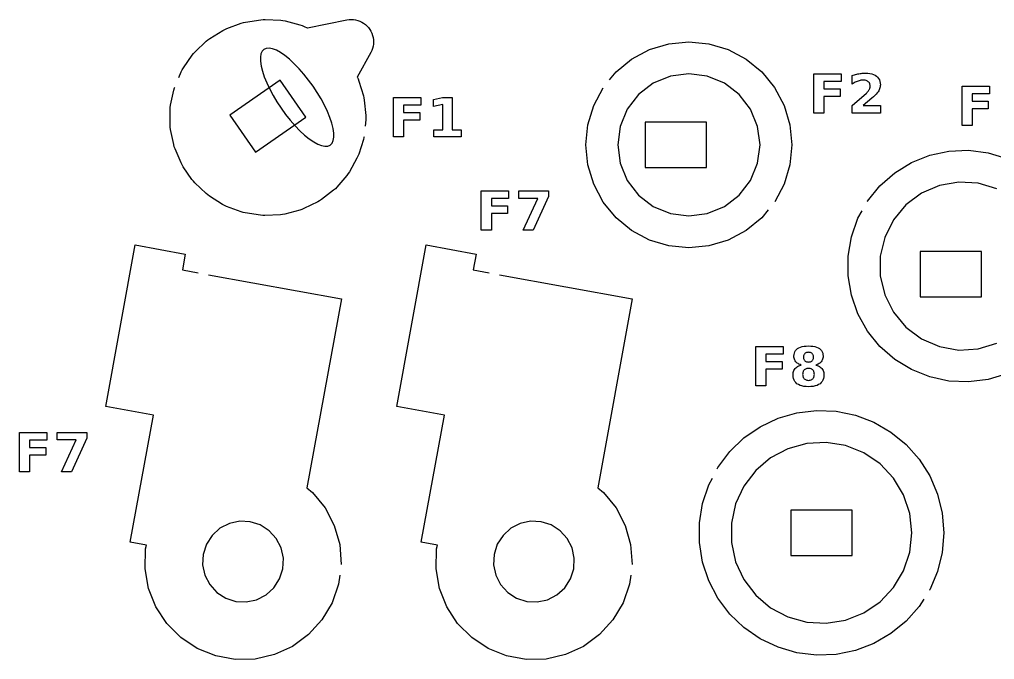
# Model space of a CAD drawing. Header units: millimetres. Extents: x 3 to 146, y 4 to 140.
# Drawn here: x 3.4 to 63.7, y 8.2 to 47.8 of the extents above; entities that cross this region are included whole.
import ezdxf

# ---------------------------------------------------------------- set-up
doc = ezdxf.new("R2010")
doc.units = ezdxf.units.MM
for name, color, linetype in [('CUT', 1, 'CONTINUOUS'), ('ENGRAVE', 5, 'CONTINUOUS'), ('SCORE', 7, 'CONTINUOUS')]:
    doc.layers.add(name, color=color, linetype=linetype)

msp = doc.modelspace()

# ---------------------------------------------------------------- linework, layer by layer
at = {"layer": 'CUT', "color": 1}
for points in [[(13.2391, 44.1732), (13.3901, 44.5235), (13.4508, 44.6468), (13.5237, 44.7633), (14.0697, 45.5449), (14.1539, 45.6534), (14.2488, 45.7528), (14.9409, 46.4086), (15.0453, 46.4979), (15.1582, 46.5762), (15.9681, 47.0792), (16.0884, 47.1457), (16.2147, 47.1996), (17.1093, 47.5293), (17.2405, 47.5702), (17.3751, 47.5976), (18.3178, 47.7405), (18.4545, 47.7541), (18.5919, 47.7539), (19.544, 47.704), (19.6807, 47.6899), (19.8152, 47.662), (20.7378, 47.4215), (20.8688, 47.3802), (20.995, 47.3258), (21.1889, 47.2303), (21.195, 47.2276), (21.2015, 47.2287), (23.6396, 47.7267), (23.772, 47.747), (23.9077, 47.7542), (24.0434, 47.748), (24.1778, 47.7285), (24.3096, 47.6958), (24.4376, 47.6502), (24.5605, 47.5922), (24.677, 47.5224), (24.7861, 47.4415), (24.8866, 47.3501), (24.9777, 47.2493), (25.0583, 47.14), (25.1278, 47.0233), (25.1855, 46.9003), (25.2307, 46.7722), (25.263, 46.6403), (25.2822, 46.5058), (25.288, 46.3701), (25.2804, 46.2344), (25.2595, 46.1002), (25.2254, 45.9687), (25.1785, 45.8412), (25.12, 45.7207), (24.2799, 44.1855), (24.2921, 44.1605), (24.3325, 44.0767), (24.3799, 43.948), (24.6638, 43.0378), (24.698, 42.9048), (24.7186, 42.7689), (24.8135, 41.8202), (24.8202, 41.683), (24.813, 41.5458), (24.7718, 41.1465)], [(39.898, 44.028), (40.2919, 44.5081), (41.258, 45.3009), (42.3603, 45.8901), (43.5562, 46.2529), (44.8, 46.3754), (46.0438, 46.2529), (47.2397, 45.8901), (48.342, 45.3009), (49.3081, 44.5081), (50.1009, 43.542), (50.6901, 42.4397), (51.0529, 41.2438), (51.1754, 40), (51.0529, 38.7562), (50.6901, 37.5603), (50.1125, 36.4797)], [(24.7, 40.5005), (24.694, 40.4616), (24.6593, 40.3287), (24.3724, 39.4195), (24.3245, 39.2907), (24.2638, 39.1675), (23.7997, 38.3346), (23.7268, 38.2181), (23.6425, 38.1096), (23.0203, 37.3872), (22.9255, 37.2878), (22.8211, 37.1985), (22.0662, 36.6161), (21.9533, 36.5378), (21.833, 36.4713), (20.9764, 36.0529), (20.85, 35.9989), (20.7188, 35.958), (19.7955, 35.7205), (19.6608, 35.6931), (19.5241, 35.6794), (18.5718, 35.6327), (18.4345, 35.6329), (18.2978, 35.6471), (17.3556, 35.793), (17.2211, 35.8209), (17.09, 35.8622), (16.1965, 36.1948), (16.0703, 36.2492), (15.9503, 36.3161), (15.142, 36.8218), (15.0294, 36.9004), (14.9253, 36.9901), (14.2354, 37.6481), (14.1409, 37.7479), (14.0569, 37.8566), (13.5136, 38.6401), (13.4411, 38.7568), (13.3808, 38.8802), (13.0063, 39.757), (12.9587, 39.8859), (12.9245, 40.019), (12.7341, 40.9532), (12.7136, 41.0891), (12.7068, 41.2263), (12.7084, 42.1797), (12.7156, 42.3169), (12.7366, 42.4527), (12.9301, 43.3863), (12.9648, 43.5192), (12.9854, 43.5748)], [(49.7042, 35.9746), (49.3081, 35.4919), (48.342, 34.6991), (47.2397, 34.1099), (46.0438, 33.7471), (44.8, 33.6246), (43.5562, 33.7471), (42.3603, 34.1099), (41.258, 34.6991), (40.2919, 35.4919), (39.4991, 36.458), (38.9099, 37.5603), (38.5471, 38.7562), (38.4246, 40), (38.5471, 41.2438), (38.9099, 42.4397), (39.4891, 43.5233)], [(55.8395, 36.4898), (55.8552, 36.518), (56.6198, 37.4648), (57.5333, 38.2689), (58.5697, 38.907), (59.6989, 39.3608), (60.8886, 39.6172), (62.1045, 39.6688), (63.3117, 39.5142), (64.4753, 39.1579), (65.562, 38.61), (66.5405, 37.8863), (67.3826, 37.0076), (68.0641, 35.9993), (68.5654, 34.8904), (68.8721, 33.7126), (68.9753, 32.5), (68.8721, 31.2874), (68.5654, 30.1096), (68.0641, 29.0007), (68.0412, 28.9667)], [(67.6772, 28.4282), (67.3826, 27.9924), (66.5405, 27.1137), (65.562, 26.39), (64.4753, 25.8421), (63.3117, 25.4858), (62.1045, 25.3312), (60.8886, 25.3828), (59.6989, 25.6392), (58.5697, 26.093), (57.5333, 26.7311), (56.6198, 27.5352), (55.8552, 28.482), (55.2617, 29.5445), (54.8563, 30.692), (54.6506, 31.8915), (54.6506, 33.1085), (54.8563, 34.308), (55.2617, 35.4555), (55.5225, 35.9224)], [(23.2001, 13.3875), (23.1274, 12.8294), (22.7265, 11.6674), (22.1, 10.6098), (21.2733, 9.6999), (20.2804, 8.9751), (19.162, 8.465), (17.9638, 8.1905), (16.7348, 8.1628), (15.5254, 8.3831), (14.3852, 8.8423), (13.3606, 9.5216), (12.4939, 10.3933), (11.8203, 11.4216), (11.3675, 12.5644), (11.154, 13.775), (11.1886, 15.0038), (11.2419, 15.2306), (10.2392, 15.4133), (11.6726, 23.2838), (8.7212, 23.8213), (10.5399, 33.8071), (13.6389, 33.2427), (13.4597, 32.2588), (14.4394, 32.0804)], [(41.2001, 13.3875), (41.1274, 12.8294), (40.7265, 11.6674), (40.1, 10.6098), (39.2733, 9.6999), (38.2804, 8.9751), (37.162, 8.465), (35.9638, 8.1905), (34.7348, 8.1628), (33.5254, 8.3831), (32.3852, 8.8423), (31.3606, 9.5216), (30.4939, 10.3933), (29.8203, 11.4216), (29.3675, 12.5644), (29.154, 13.775), (29.1886, 15.0038), (29.2419, 15.2306), (28.2392, 15.4133), (29.6726, 23.2838), (26.7212, 23.8213), (28.5399, 33.8071), (31.6389, 33.2427), (31.4597, 32.2588), (32.4394, 32.0804)], [(15.0789, 31.9639), (23.2979, 30.467), (21.1712, 18.7902), (21.5211, 18.5032), (22.2953, 17.5484), (22.8614, 16.4572), (23.1962, 15.2744), (23.2861, 14.0484), (23.284, 14.0321)], [(33.0789, 31.9639), (41.2979, 30.467), (39.1712, 18.7902), (39.5211, 18.5032), (40.2953, 17.5484), (40.8614, 16.4572), (41.1962, 15.2744), (41.2861, 14.0484), (41.284, 14.0321)], [(46.5532, 19.9643), (46.5975, 20.0487), (47.3298, 21.0233), (48.2091, 21.8678), (49.2124, 22.5604), (50.3138, 23.083), (51.4848, 23.4222), (52.695, 23.5691), (53.9131, 23.52), (55.1076, 23.2762), (56.2475, 22.8439), (57.3032, 22.2343), (58.2476, 21.4633), (59.056, 20.5508), (59.7075, 19.5204), (60.1854, 18.3988), (60.4771, 17.2152), (60.5752, 16), (60.4771, 14.7848), (60.1854, 13.6012), (59.7075, 12.4796), (59.6879, 12.4485)], [(59.3405, 11.8991), (59.056, 11.4492), (58.2476, 10.5367), (57.3032, 9.7657), (56.2475, 9.1561), (55.1076, 8.7238), (53.9131, 8.48), (52.695, 8.4309), (51.4848, 8.5778), (50.3138, 8.917), (49.2124, 9.4396), (48.2091, 10.1322), (47.3298, 10.9767), (46.5975, 11.9513), (46.0309, 13.0308), (45.6449, 14.1871), (45.4493, 15.3904), (45.4493, 16.6096), (45.6449, 17.8129), (46.0309, 18.9692), (46.2511, 19.3887)]]:
    msp.add_lwpolyline(points, dxfattribs=at)
for points in [[(21.1007, 41.712), (19.5107, 44.0045), (16.3964, 41.8446), (17.9864, 39.552), (21.1007, 41.712)], [(45.895, 38.605), (45.895, 41.395), (42.105, 41.395), (42.105, 38.605), (45.895, 38.605)], [(62.895, 30.605), (62.895, 33.395), (59.105, 33.395), (59.105, 30.605), (62.895, 30.605)], [(54.895, 14.605), (54.895, 17.395), (51.105, 17.395), (51.105, 14.605), (54.895, 14.605)], [(17.0087, 16.7171), (16.3692, 16.5791), (15.7873, 16.2803), (15.3024, 15.841), (14.9478, 15.2912), (14.7476, 14.6684), (14.7154, 14.015), (14.8534, 13.3755), (15.1522, 12.7935), (15.5915, 12.3087), (16.1413, 11.9541), (16.7641, 11.7538), (17.4175, 11.7216), (18.057, 11.8596), (18.639, 12.1585), (19.1238, 12.5977), (19.4784, 13.1475), (19.6786, 13.7703), (19.7109, 14.4237), (19.5729, 15.0632), (19.274, 15.6452), (18.8348, 16.13), (18.285, 16.4847), (17.6622, 16.6849), (17.0087, 16.7171)], [(35.0087, 16.7171), (34.3692, 16.5791), (33.7873, 16.2803), (33.3024, 15.841), (32.9478, 15.2912), (32.7476, 14.6684), (32.7154, 14.015), (32.8534, 13.3755), (33.1522, 12.7935), (33.5915, 12.3087), (34.1413, 11.9541), (34.7641, 11.7538), (35.4175, 11.7216), (36.057, 11.8596), (36.639, 12.1585), (37.1238, 12.5977), (37.4784, 13.1475), (37.6786, 13.7703), (37.7109, 14.4237), (37.5729, 15.0632), (37.274, 15.6452), (36.8348, 16.13), (36.285, 16.4847), (35.6622, 16.6849), (35.0087, 16.7171)]]:
    msp.add_lwpolyline(points, close=True, dxfattribs=at)
at = {"layer": 'ENGRAVE', "color": 5}
for points in [[(21.5456, 43.6307), (21.2694, 44.011), (20.981, 44.373), (20.6854, 44.7107), (20.3877, 45.0182), (20.0929, 45.2902), (19.8061, 45.5221), (19.5321, 45.71), (19.2758, 45.8506), (19.0414, 45.9415), (18.833, 45.9812), (18.6542, 45.9689), (18.5079, 45.905), (18.3968, 45.7904), (18.3226, 45.6272), (18.2867, 45.4181), (18.2898, 45.1667), (18.3316, 44.8774), (18.4116, 44.555), (18.5283, 44.2051), (18.6798, 43.8336), (18.8635, 43.447), (19.0761, 43.0519), (19.3142, 42.6549), (19.5735, 42.2629), (19.8498, 41.8827), (20.1382, 41.5206), (20.4337, 41.183), (20.7315, 40.8755), (21.0263, 40.6035), (21.3131, 40.3715), (21.587, 40.1836), (21.8434, 40.0431), (22.0777, 39.9521), (22.2861, 39.9125), (22.465, 39.9247), (22.6113, 39.9887), (22.7224, 40.1033), (22.7966, 40.2665), (22.8324, 40.4756), (22.8294, 40.7269), (22.7876, 41.0163), (22.7076, 41.3387), (22.5909, 41.6886), (22.4394, 42.06), (22.2557, 42.4466), (22.043, 42.8418), (21.805, 43.2388), (21.5456, 43.6307)], [(54.219, 44.3937), (54.219, 43.9201), (53.1545, 43.9201), (53.1545, 43.4676), (54.1555, 43.4676), (54.1555, 42.994), (53.1545, 42.994), (53.1545, 41.9637), (52.5279, 41.9637), (52.5279, 44.3937), (54.219, 44.3937)], [(56.6619, 42.4243), (56.6619, 41.9637), (54.8959, 41.9637), (54.8959, 42.4243), (55.783, 43.2072), (55.8209, 43.2428), (55.8553, 43.2782), (55.8863, 43.3134), (55.9139, 43.3482), (55.9381, 43.3828), (55.9588, 43.4171), (55.9762, 43.4515), (55.9904, 43.4864), (56.0015, 43.5217), (56.0094, 43.5575), (56.0141, 43.5937), (56.0157, 43.6304), (56.0125, 43.6855), (56.003, 43.7369), (55.987, 43.7846), (55.9647, 43.8286), (55.936, 43.8688), (55.901, 43.9054), (55.8606, 43.9372), (55.8161, 43.9633), (55.7673, 43.9835), (55.7143, 43.998), (55.6572, 44.0067), (55.5958, 44.0096), (55.5462, 44.0078), (55.4951, 44.0026), (55.4424, 43.9939), (55.3882, 43.9817), (55.3324, 43.9661), (55.2752, 43.9469), (55.2164, 43.9243), (55.1563, 43.8984), (55.0949, 43.869), (55.0321, 43.8362), (54.968, 43.8001), (54.9024, 43.7606), (54.9024, 44.2944), (54.9728, 44.3168), (55.043, 44.3374), (55.1128, 44.3561), (55.1824, 44.3729), (55.2517, 44.3879), (55.3207, 44.401), (55.3894, 44.4122), (55.4576, 44.4214), (55.5254, 44.4285), (55.5927, 44.4336), (55.6596, 44.4366), (55.726, 44.4376), (55.866, 44.4323), (55.9952, 44.4163), (56.1136, 44.3896), (56.2212, 44.3523), (56.3179, 44.3043), (56.4039, 44.2456), (56.4778, 44.1774), (56.5382, 44.1007), (56.5852, 44.0157), (56.6188, 43.9222), (56.6389, 43.8204), (56.6456, 43.7101), (56.6428, 43.6447), (56.6342, 43.5807), (56.62, 43.5183), (56.6, 43.4573), (56.5744, 43.3978), (56.5431, 43.3398), (56.5026, 43.2794), (56.4496, 43.2124), (56.384, 43.139), (56.3058, 43.0592), (56.2151, 42.9728), (56.1118, 42.88), (55.5925, 42.4243), (56.6619, 42.4243)], [(63.3902, 43.621), (63.3902, 43.1474), (62.3258, 43.1474), (62.3258, 42.6949), (63.3268, 42.6949), (63.3268, 42.2213), (62.3258, 42.2213), (62.3258, 41.191), (61.6992, 41.191), (61.6992, 43.621), (63.3902, 43.621)], [(28.21, 42.9234), (28.21, 42.4498), (27.1455, 42.4498), (27.1455, 41.9973), (28.1465, 41.9973), (28.1465, 41.5237), (27.1455, 41.5237), (27.1455, 40.4934), (26.5189, 40.4934), (26.5189, 42.9234), (28.21, 42.9234)], [(29.5673, 40.9264), (29.5673, 42.497), (28.9993, 42.3798), (28.9993, 42.8063), (29.564, 42.9234), (30.1597, 42.9234), (30.1597, 40.9264), (30.7131, 40.9264), (30.7131, 40.4934), (29.0139, 40.4934), (29.0139, 40.9264), (29.5673, 40.9264)], [(33.6418, 37.1499), (33.6418, 36.6762), (32.5774, 36.6762), (32.5774, 36.2238), (33.5783, 36.2238), (33.5783, 35.7501), (32.5774, 35.7501), (32.5774, 34.7199), (31.9507, 34.7199), (31.9507, 37.1499), (33.6418, 37.1499)], [(36.1091, 37.1499), (36.1091, 36.7967), (35.1619, 34.7199), (34.5515, 34.7199), (35.4483, 36.6893), (34.2781, 36.6893), (34.2781, 37.1499), (36.1091, 37.1499)], [(50.6296, 27.5153), (50.6296, 27.0416), (49.5651, 27.0416), (49.5651, 26.5892), (50.5661, 26.5892), (50.5661, 26.1155), (49.5651, 26.1155), (49.5651, 25.0853), (48.9385, 25.0853), (48.9385, 27.5153), (50.6296, 27.5153)], [(51.5519, 26.4638), (51.4993, 26.5), (51.4528, 26.5401), (51.4123, 26.5843), (51.378, 26.6323), (51.35, 26.6841), (51.3281, 26.7397), (51.3125, 26.7991), (51.3032, 26.8623), (51.3, 26.9293), (51.3064, 27.0278), (51.3255, 27.1181), (51.3574, 27.2003), (51.402, 27.2744), (51.4594, 27.3403), (51.5295, 27.3981), (51.612, 27.4473), (51.7064, 27.4876), (51.8127, 27.5189), (51.931, 27.5413), (52.0612, 27.5547), (52.2034, 27.5592), (52.3445, 27.5548), (52.4739, 27.5414), (52.5915, 27.5191), (52.6974, 27.488), (52.7916, 27.4479), (52.8739, 27.3989), (52.9441, 27.3413), (53.0014, 27.2755), (53.0461, 27.2013), (53.0779, 27.1189), (53.0971, 27.0283), (53.1034, 26.9293), (53.1003, 26.8623), (53.0909, 26.7991), (53.0752, 26.7397), (53.0532, 26.6841), (53.0249, 26.6323), (52.9903, 26.5843), (52.9496, 26.5401), (52.9029, 26.5), (52.8501, 26.4638), (52.7914, 26.4316), (52.7266, 26.4034), (52.6558, 26.3792), (52.7349, 26.354), (52.8073, 26.3241), (52.8729, 26.2895), (52.9318, 26.2501), (52.984, 26.2059), (53.0294, 26.157), (53.0679, 26.1035), (53.0995, 26.0455), (53.124, 25.9831), (53.1415, 25.9161), (53.152, 25.8447), (53.1555, 25.7688), (53.1488, 25.6533), (53.1288, 25.5476), (53.0955, 25.4517), (53.0488, 25.3656), (52.9888, 25.2893), (52.9154, 25.2228), (52.829, 25.1663), (52.7296, 25.1202), (52.6174, 25.0842), (52.4923, 25.0586), (52.3543, 25.0432), (52.2034, 25.0381), (52.0519, 25.0432), (51.9134, 25.0586), (51.7877, 25.0842), (51.6749, 25.1202), (51.575, 25.1663), (51.488, 25.2228), (51.4142, 25.2893), (51.3538, 25.3656), (51.3068, 25.4517), (51.2732, 25.5476), (51.253, 25.6533), (51.2463, 25.7688), (51.2498, 25.8447), (51.2603, 25.9161), (51.2779, 25.9831), (51.3024, 26.0455), (51.3339, 26.1035), (51.3725, 26.157), (51.4179, 26.2059), (51.47, 26.2501), (51.5289, 26.2895), (51.5946, 26.3241), (51.6669, 26.354), (51.746, 26.3792), (51.6753, 26.4034), (51.6106, 26.4316), (51.5519, 26.4638)], [(51.9014, 26.7767), (51.9126, 26.7377), (51.9283, 26.7024), (51.9484, 26.6708), (51.9731, 26.6429), (52.0018, 26.619), (52.0345, 26.5995), (52.0709, 26.5843), (52.1112, 26.5734), (52.1554, 26.5669), (52.2034, 26.5647), (52.2503, 26.5669), (52.2936, 26.5734), (52.3332, 26.5843), (52.369, 26.5995), (52.4012, 26.619), (52.4296, 26.6429), (52.454, 26.6708), (52.4739, 26.7024), (52.4894, 26.7377), (52.5005, 26.7767), (52.5071, 26.8194), (52.5094, 26.8658), (52.5071, 26.9123), (52.5005, 26.9549), (52.4894, 26.9938), (52.4739, 27.029), (52.454, 27.0604), (52.4296, 27.088), (52.4012, 27.1116), (52.369, 27.131), (52.3332, 27.146), (52.2936, 27.1567), (52.2503, 27.1632), (52.2034, 27.1653), (52.1554, 27.1632), (52.1112, 27.1566), (52.0709, 27.1458), (52.0345, 27.1306), (52.0018, 27.1111), (51.9731, 27.0872), (51.9484, 27.0594), (51.9283, 27.0279), (51.9126, 26.9928), (51.9014, 26.9541), (51.8947, 26.9118), (51.8925, 26.8658), (51.8947, 26.8194), (51.9014, 26.7767)], [(52.0479, 26.1485), (52.0052, 26.1298), (51.9669, 26.1058), (51.9332, 26.0765), (51.9043, 26.0421), (51.8807, 26.0032), (51.8624, 25.9597), (51.8493, 25.9115), (51.8414, 25.8588), (51.8388, 25.8014), (51.8414, 25.744), (51.8493, 25.6914), (51.8624, 25.6433), (51.8807, 25.5999), (51.9043, 25.5612), (51.9332, 25.5271), (51.9669, 25.4981), (52.0052, 25.4742), (52.0479, 25.4557), (52.0952, 25.4425), (52.147, 25.4346), (52.2034, 25.4319), (52.2592, 25.4346), (52.3104, 25.4425), (52.3572, 25.4557), (52.3994, 25.4742), (52.4371, 25.4981), (52.4703, 25.5271), (52.4986, 25.5612), (52.5218, 25.5999), (52.5399, 25.6433), (52.5528, 25.6914), (52.5605, 25.744), (52.5631, 25.8014), (52.5605, 25.8592), (52.5528, 25.9123), (52.5399, 25.9607), (52.5218, 26.0043), (52.4986, 26.0432), (52.4703, 26.0773), (52.4371, 26.1064), (52.3994, 26.1302), (52.3572, 26.1487), (52.3104, 26.1619), (52.2592, 26.1698), (52.2034, 26.1725), (52.147, 26.1698), (52.0952, 26.1618), (52.0479, 26.1485)], [(5.0758, 22.2089), (5.0758, 21.7353), (4.0113, 21.7353), (4.0113, 21.2828), (5.0123, 21.2828), (5.0123, 20.8092), (4.0113, 20.8092), (4.0113, 19.7789), (3.3847, 19.7789), (3.3847, 22.2089), (5.0758, 22.2089)], [(7.5431, 22.2089), (7.5431, 21.8557), (6.5958, 19.7789), (5.9855, 19.7789), (6.8823, 21.7483), (5.7121, 21.7483), (5.7121, 22.2089), (7.5431, 22.2089)]]:
    msp.add_lwpolyline(points, close=True, dxfattribs=at)
at = {"layer": 'SCORE', "color": 7}
for points in [[(49.2, 40), (49.0501, 41.1388), (48.6105, 42.2), (47.9113, 43.1113), (47, 43.8105), (45.9388, 44.2501), (44.8, 44.4), (43.6612, 44.2501), (42.6, 43.8105), (41.6887, 43.1113), (40.9895, 42.2), (40.5499, 41.1388), (40.4, 40), (40.5499, 38.8612), (40.9895, 37.8), (41.6887, 36.8887), (42.6, 36.1895), (43.6612, 35.7499), (44.8, 35.6), (45.9388, 35.7499), (47, 36.1895), (47.9113, 36.8887), (48.6105, 37.8), (49.0501, 38.8612), (49.2, 40)], [(63.8596, 37.2747), (62.703, 37.621), (61.4976, 37.6912), (60.3086, 37.4815), (59.2, 37.0033), (58.2315, 36.2823), (57.4555, 35.3574), (56.9136, 34.2785), (56.6352, 33.1037), (56.6352, 31.8963), (56.9136, 30.7215), (57.4555, 29.6426), (58.2315, 28.7177), (59.2, 27.9967), (60.3086, 27.5185), (61.4976, 27.3088), (62.703, 27.379), (63.8596, 27.7253)], [(58.6, 16), (58.4691, 17.2038), (58.0824, 18.3514), (57.4581, 19.389), (56.6254, 20.2681), (55.6231, 20.9477), (54.4982, 21.3959), (53.3032, 21.5918), (52.094, 21.5262), (50.9272, 21.2023), (49.8574, 20.6351), (48.9344, 19.8511), (48.2016, 18.8871), (47.6931, 17.7881), (47.4328, 16.6055), (47.4328, 15.3945), (47.6931, 14.2119), (48.2016, 13.1129), (48.9344, 12.1489), (49.8574, 11.3649), (50.9272, 10.7977), (52.094, 10.4738), (53.3032, 10.4082), (54.4982, 10.6041), (55.6231, 11.0523), (56.6254, 11.7319), (57.4581, 12.611), (58.0824, 13.6486), (58.4691, 14.7962), (58.6, 16)]]:
    msp.add_lwpolyline(points, dxfattribs=at)

doc.saveas('drawing.dxf')
